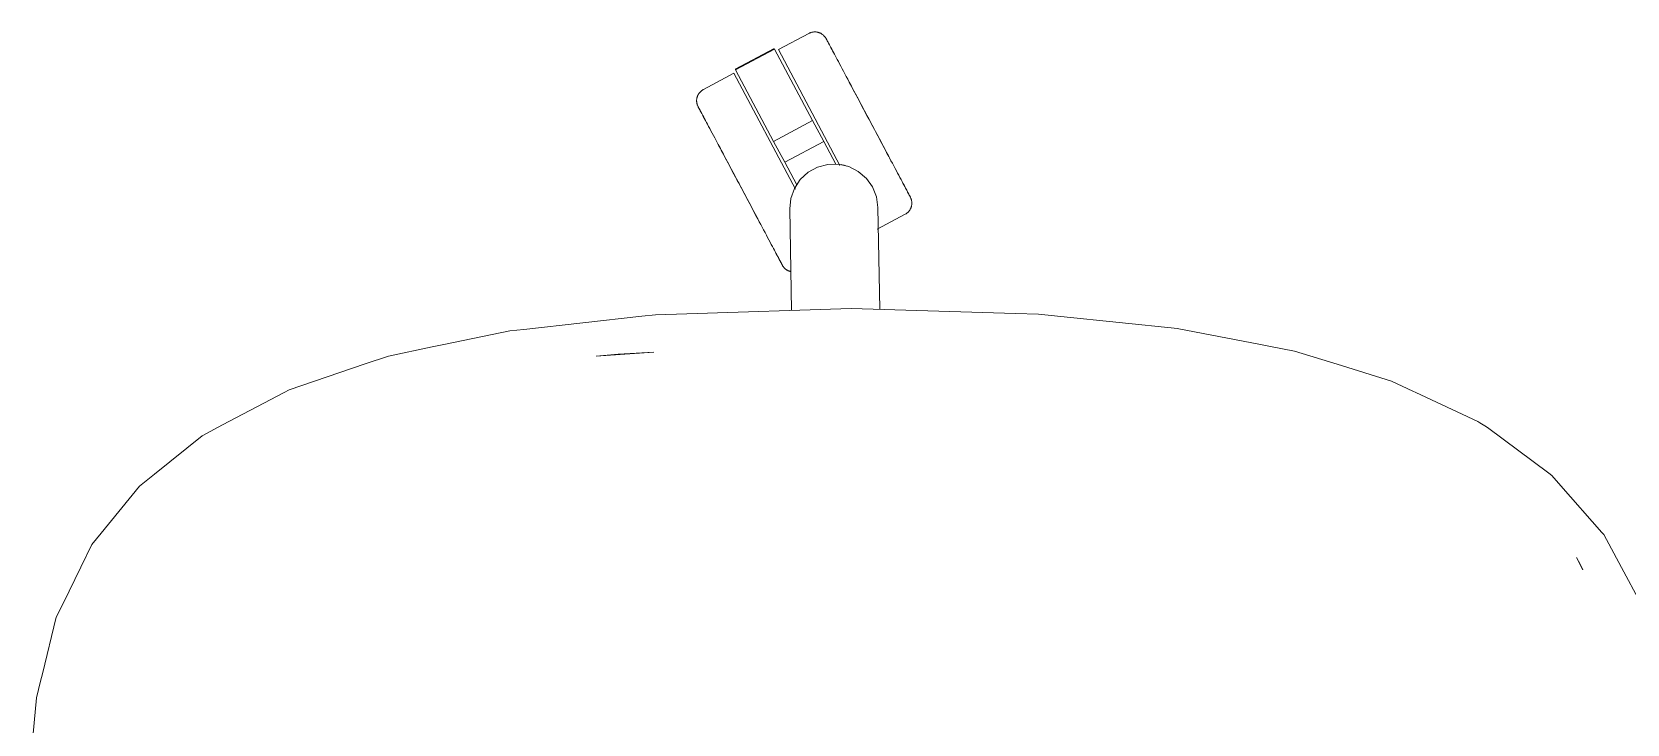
# Model space of a CAD drawing. Header units: millimetres. Extents: x 155927 to 317870, y -36033 to 97293.
# Drawn here: x 217166 to 217672, y 17500 to 17719 of the extents above; entities that cross this region are included whole.
import ezdxf

# ---------------------------------------------------------------- set-up
doc = ezdxf.new("R2010")
doc.units = ezdxf.units.MM
doc.header["$MEASUREMENT"] = 0
doc.layers.add('G-IMPT', color=8, linetype='CONTINUOUS', lineweight=9)
doc.layers.add('I-FURN', color=8, linetype='CONTINUOUS', lineweight=9)

msp = doc.modelspace()

# ---------------------------------------------------------------- linework, layer by layer
at = {"layer": 'G-IMPT'}
for p, q in [((217373.68, 17629.87), (217425.87, 17631.58)), ((217425.87, 17631.58), (217478.03, 17629.96)), ((217478.03, 17629.96), (217485.29, 17629.74)), ((217317.51, 17624.45), (217321.92, 17624.94)), ((217359.37, 17629.07), (217321.92, 17624.94)), ((217359.37, 17629.07), (217363.74, 17629.55)), ((217373.68, 17629.87), (217363.74, 17629.55)), ((217492.36, 17629), (217485.29, 17629.74)), ((217529.35, 17625.18), (217492.36, 17629)), ((217529.35, 17625.18), (217529.81, 17625.09)), ((217555.19, 17620.23), (217529.81, 17625.09)), ((217296.56, 17620.1), (217292.88, 17619.34)), ((217296.56, 17620.1), (217317.51, 17624.45)), ((217555.19, 17620.23), (217558.85, 17619.52)), ((217271.63, 17613.95), (217279.06, 17616.47)), ((217292.88, 17619.34), (217279.06, 17616.47)), ((217363.21, 17617.67), (217344.93, 17616.42)), ((217344.93, 17616.42), (217351.87, 17617.03)), ((217363.21, 17617.67), (217351.87, 17617.03)), ((217566.46, 17618.06), (217558.85, 17619.52)), ((217580.06, 17613.87), (217566.46, 17618.06)), ((217271.63, 17613.95), (217247.54, 17605.8)), ((217597.34, 17608.55), (217580.06, 17613.87)), ((217226.37, 17594.63), (217245.88, 17604.93)), ((217245.88, 17604.93), (217247.54, 17605.8)), ((217597.34, 17608.55), (217604.1, 17605.36)), ((217605.02, 17604.93), (217604.1, 17605.36)), ((217624.66, 17595.66), (217605.02, 17604.93)), ((217226.37, 17594.63), (217224.99, 17593.9)), ((217624.66, 17595.66), (217625.37, 17595.24)), ((217626.94, 17594.3), (217625.37, 17595.24)), ((217219.86, 17591.19), (217204.73, 17578.99)), ((217219.86, 17591.19), (217224.99, 17593.9)), ((217627.72, 17593.84), (217626.94, 17594.3)), ((217627.72, 17593.84), (217647.21, 17579.27)), ((217187.9, 17560.28), (217200.07, 17575.23)), ((217200.07, 17575.23), (217204.73, 17578.99)), ((217647.21, 17579.27), (217648.18, 17578.54)), ((217651.05, 17575.28), (217648.18, 17578.54)), ((217651.05, 17575.28), (217664.07, 17560.5)), ((217187.9, 17560.28), (217184.92, 17556.63)), ((217664.07, 17560.5), (217664.66, 17559.83)), ((217670.24, 17549.4), (217664.66, 17559.83)), ((217184.92, 17556.63), (217181.39, 17549.46)), ((217175.75, 17537.99), (217181.39, 17549.46)), ((217656.04, 17552.53), (217658, 17548.64)), ((217656.04, 17552.53), (217657.22, 17550.23)), ((217657.22, 17550.23), (217658, 17548.64)), ((217676.25, 17538.16), (217670.24, 17549.4)), ((217175.75, 17537.99), (217173.6, 17533.63)), ((217173.6, 17533.63), (217169.2, 17515.69)), ((217169.2, 17515.69), (217168.62, 17513.32)), ((217167.32, 17508.03), (217168.62, 17513.32)), ((217165.88, 17492.15), (217167.32, 17508.03))]:
    msp.add_line(p, q, dxfattribs=at)
at = {"layer": 'I-FURN'}
for p, q in [((217412.44, 17718.84), (217402.75, 17713.69)), ((217412.44, 17718.84), (217412.58, 17718.91)), ((217412.58, 17718.91), (217412.73, 17718.98)), ((217412.73, 17718.98), (217412.88, 17719.04)), ((217412.88, 17719.04), (217413.03, 17719.1)), ((217413.03, 17719.1), (217413.18, 17719.14)), ((217413.18, 17719.14), (217413.34, 17719.19)), ((217413.34, 17719.19), (217413.49, 17719.22)), ((217413.49, 17719.22), (217413.65, 17719.25)), ((217413.65, 17719.25), (217413.81, 17719.28)), ((217413.81, 17719.28), (217413.97, 17719.3)), ((217413.97, 17719.3), (217414.13, 17719.31)), ((217414.13, 17719.31), (217414.29, 17719.31)), ((217414.29, 17719.31), (217414.45, 17719.31)), ((217414.45, 17719.31), (217414.62, 17719.3)), ((217414.62, 17719.3), (217414.78, 17719.29)), ((217414.78, 17719.29), (217414.94, 17719.27)), ((217414.94, 17719.27), (217415.09, 17719.24)), ((217415.09, 17719.24), (217415.25, 17719.2)), ((217415.25, 17719.2), (217415.41, 17719.16)), ((217415.41, 17719.16), (217415.56, 17719.12)), ((217415.56, 17719.12), (217415.72, 17719.07)), ((217415.72, 17719.07), (217415.87, 17719.01)), ((217415.87, 17719.01), (217416.01, 17718.94)), ((217416.01, 17718.94), (217416.16, 17718.87)), ((217416.16, 17718.87), (217416.3, 17718.8)), ((217416.3, 17718.8), (217416.44, 17718.71)), ((217416.44, 17718.71), (217416.58, 17718.63)), ((217416.58, 17718.63), (217416.71, 17718.53)), ((217416.71, 17718.53), (217416.84, 17718.44)), ((217416.84, 17718.44), (217416.96, 17718.33)), ((217416.96, 17718.33), (217417.08, 17718.23)), ((217417.08, 17718.23), (217417.2, 17718.11)), ((217417.2, 17718.11), (217417.31, 17718)), ((217417.31, 17718), (217417.41, 17717.88)), ((217417.41, 17717.88), (217417.51, 17717.75)), ((217417.51, 17717.75), (217417.61, 17717.62)), ((217417.61, 17717.62), (217417.7, 17717.49)), ((217417.7, 17717.49), (217417.79, 17717.35)), ((217417.79, 17717.35), (217417.87, 17717.21)), ((217417.87, 17717.21), (217417.89, 17717.17)), ((217417.89, 17717.17), (217417.9, 17717.15)), ((217417.91, 17717.13), (217417.89, 17717.17)), ((217417.89, 17717.17), (217417.89, 17717.17)), ((217417.9, 17717.15), (217417.93, 17717.09)), ((217417.96, 17717.04), (217417.91, 17717.13)), ((217417.93, 17717.09), (217417.98, 17716.99)), ((217418.02, 17716.92), (217417.96, 17717.04)), ((217417.98, 17716.99), (217418.06, 17716.85)), ((217418.11, 17716.76), (217418.02, 17716.92)), ((217418.06, 17716.85), (217418.15, 17716.67)), ((217418.21, 17716.56), (217418.11, 17716.76)), ((217418.15, 17716.67), (217418.27, 17716.45)), ((217418.34, 17716.32), (217418.21, 17716.56)), ((217418.27, 17716.45), (217418.41, 17716.19)), ((217418.49, 17716.04), (217418.34, 17716.32)), ((217418.41, 17716.19), (217418.57, 17715.9)), ((217418.66, 17715.72), (217418.49, 17716.04)), ((217401.43, 17714.04), (217389.07, 17707.47)), ((217389.16, 17707.3), (217401.52, 17713.87)), ((217401.52, 17713.87), (217413.59, 17691.17)), ((217402.75, 17713.69), (217422.27, 17676.97)), ((217418.57, 17715.9), (217418.74, 17715.56)), ((217418.85, 17715.37), (217418.66, 17715.72)), ((217418.74, 17715.56), (217418.94, 17715.19)), ((217419.06, 17714.97), (217418.85, 17715.37)), ((217418.94, 17715.19), (217419.16, 17714.78)), ((217419.29, 17714.54), (217419.06, 17714.97)), ((217419.16, 17714.78), (217419.4, 17714.33)), ((217419.53, 17714.08), (217419.29, 17714.54)), ((217419.4, 17714.33), (217419.65, 17713.85)), ((217419.8, 17713.58), (217419.53, 17714.08)), ((217419.65, 17713.85), (217419.93, 17713.33)), ((217420.08, 17713.04), (217419.8, 17713.58)), ((217419.93, 17713.33), (217420.22, 17712.78)), ((217420.39, 17712.47), (217420.08, 17713.04)), ((217420.22, 17712.78), (217420.53, 17712.2)), ((217420.71, 17711.87), (217420.39, 17712.47)), ((217421.04, 17711.24), (217420.71, 17711.87)), ((217421.4, 17710.57), (217421.04, 17711.24)), ((217388.62, 17706.18), (217378.94, 17701.03)), ((217388.62, 17706.18), (217408.16, 17669.43)), ((217401.23, 17684.59), (217389.16, 17707.3)), ((217421.77, 17709.88), (217421.4, 17710.57)), ((217422.15, 17709.16), (217421.77, 17709.88)), ((217422.55, 17708.41), (217422.15, 17709.16)), ((217422.96, 17707.63), (217422.55, 17708.41)), ((217423.39, 17706.83), (217422.96, 17707.63)), ((217423.83, 17706), (217423.39, 17706.83)), ((217424.28, 17705.16), (217423.83, 17706)), ((217378.49, 17700.75), (217378.62, 17700.84)), ((217378.62, 17700.84), (217378.76, 17700.93)), ((217378.76, 17700.93), (217378.9, 17701.01)), ((217378.9, 17701.01), (217378.94, 17701.03)), ((217424.74, 17704.29), (217424.28, 17705.16)), ((217425.21, 17703.4), (217424.74, 17704.29)), ((217425.69, 17702.5), (217425.21, 17703.4)), ((217425.43, 17702.99), (217425.92, 17702.07)), ((217426.18, 17701.57), (217425.69, 17702.5)), ((217425.92, 17702.07), (217426.41, 17701.14)), ((217426.68, 17700.64), (217426.18, 17701.57)), ((217426.41, 17701.14), (217426.91, 17700.2)), ((217376.8, 17697.6), (217376.81, 17697.76)), ((217376.8, 17697.43), (217376.8, 17697.6)), ((217376.8, 17697.27), (217376.8, 17697.43)), ((217376.82, 17697.11), (217376.8, 17697.27)), ((217376.81, 17697.76), (217376.82, 17697.92)), ((217376.82, 17697.92), (217376.85, 17698.08)), ((217376.83, 17696.95), (217376.82, 17697.11)), ((217376.86, 17696.79), (217376.83, 17696.95)), ((217376.85, 17698.08), (217376.87, 17698.24)), ((217376.89, 17696.63), (217376.86, 17696.79)), ((217376.87, 17698.24), (217376.91, 17698.39)), ((217376.92, 17696.48), (217376.89, 17696.63)), ((217376.91, 17698.39), (217376.95, 17698.55)), ((217376.97, 17696.32), (217376.92, 17696.48)), ((217376.95, 17698.55), (217376.99, 17698.7)), ((217377.02, 17696.17), (217376.97, 17696.32)), ((217376.99, 17698.7), (217377.05, 17698.86)), ((217377.07, 17696.02), (217377.02, 17696.17)), ((217377.05, 17698.86), (217377.1, 17699.01)), ((217377.13, 17695.87), (217377.07, 17696.02)), ((217377.1, 17699.01), (217377.17, 17699.15)), ((217377.2, 17695.72), (217377.13, 17695.87)), ((217377.17, 17699.15), (217377.24, 17699.3)), ((217377.27, 17695.58), (217377.2, 17695.72)), ((217377.24, 17699.3), (217377.32, 17699.44)), ((217377.32, 17699.44), (217377.4, 17699.58)), ((217377.4, 17699.58), (217377.48, 17699.72)), ((217377.48, 17699.72), (217377.58, 17699.85)), ((217377.58, 17699.85), (217377.67, 17699.98)), ((217377.67, 17699.98), (217377.78, 17700.1)), ((217377.78, 17700.1), (217377.88, 17700.22)), ((217377.88, 17700.22), (217378, 17700.34)), ((217378, 17700.34), (217378.11, 17700.45)), ((217378.11, 17700.45), (217378.24, 17700.55)), ((217378.24, 17700.55), (217378.36, 17700.65)), ((217378.36, 17700.65), (217378.49, 17700.75)), ((217427.19, 17699.69), (217426.68, 17700.64)), ((217426.91, 17700.2), (217427.42, 17699.24)), ((217427.7, 17698.72), (217427.19, 17699.69)), ((217427.42, 17699.24), (217427.94, 17698.27)), ((217428.22, 17697.75), (217427.7, 17698.72)), ((217427.94, 17698.27), (217428.46, 17697.3)), ((217428.74, 17696.76), (217428.22, 17697.75)), ((217428.46, 17697.3), (217428.98, 17696.31)), ((217429.27, 17695.77), (217428.74, 17696.76)), ((217428.98, 17696.31), (217429.51, 17695.31)), ((217429.8, 17694.78), (217429.27, 17695.77)), ((217377.27, 17695.57), (217377.27, 17695.58)), ((217377.27, 17695.58), (217377.28, 17695.56)), ((217377.3, 17695.53), (217377.27, 17695.57)), ((217377.28, 17695.56), (217377.31, 17695.5)), ((217377.34, 17695.45), (217377.3, 17695.53)), ((217377.31, 17695.5), (217377.37, 17695.4)), ((217377.41, 17695.33), (217377.34, 17695.45)), ((217377.37, 17695.4), (217377.44, 17695.26)), ((217377.49, 17695.16), (217377.41, 17695.33)), ((217377.44, 17695.26), (217377.54, 17695.08)), ((217377.6, 17694.96), (217377.49, 17695.16)), ((217377.54, 17695.08), (217377.65, 17694.86)), ((217377.73, 17694.72), (217377.6, 17694.96)), ((217377.65, 17694.86), (217377.79, 17694.6)), ((217377.87, 17694.44), (217377.73, 17694.72)), ((217377.79, 17694.6), (217377.95, 17694.3)), ((217378.04, 17694.13), (217377.87, 17694.44)), ((217377.95, 17694.3), (217378.13, 17693.97)), ((217378.23, 17693.77), (217378.04, 17694.13)), ((217378.13, 17693.97), (217378.33, 17693.59)), ((217378.44, 17693.38), (217378.23, 17693.77)), ((217378.33, 17693.59), (217378.54, 17693.18)), ((217378.67, 17692.95), (217378.44, 17693.38)), ((217378.54, 17693.18), (217378.78, 17692.74)), ((217378.92, 17692.48), (217378.67, 17692.95)), ((217378.78, 17692.74), (217379.04, 17692.26)), ((217379.18, 17691.98), (217378.92, 17692.48)), ((217379.04, 17692.26), (217379.31, 17691.74)), ((217379.47, 17691.44), (217379.18, 17691.98)), ((217379.31, 17691.74), (217379.61, 17691.19)), ((217379.77, 17690.88), (217379.47, 17691.44)), ((217379.61, 17691.19), (217379.92, 17690.6)), ((217401.23, 17684.59), (217413.59, 17691.17)), ((217413.59, 17691.17), (217417.13, 17684.52)), ((217429.51, 17695.31), (217430.04, 17694.32)), ((217430.33, 17693.77), (217429.8, 17694.78)), ((217430.04, 17694.32), (217430.57, 17693.31)), ((217430.86, 17692.77), (217430.33, 17693.77)), ((217430.57, 17693.31), (217431.11, 17692.31)), ((217431.4, 17691.76), (217430.86, 17692.77)), ((217431.11, 17692.31), (217431.64, 17691.3)), ((217431.93, 17690.76), (217431.4, 17691.76)), ((217431.64, 17691.3), (217432.18, 17690.3)), ((217432.46, 17689.76), (217431.93, 17690.76)), ((217379.92, 17690.6), (217380.24, 17689.99)), ((217380.24, 17689.99), (217380.59, 17689.34)), ((217380.59, 17689.34), (217380.95, 17688.66)), ((217380.95, 17688.66), (217381.33, 17687.95)), ((217381.33, 17687.95), (217381.72, 17687.22)), ((217381.72, 17687.22), (217382.12, 17686.46)), ((217382.12, 17686.46), (217382.54, 17685.67)), ((217382.54, 17685.67), (217382.97, 17684.86)), ((217432.18, 17690.3), (217432.71, 17689.3)), ((217433, 17688.76), (217432.46, 17689.76)), ((217432.71, 17689.3), (217433.24, 17688.3)), ((217433.52, 17687.76), (217433, 17688.76)), ((217433.24, 17688.3), (217433.77, 17687.31)), ((217434.05, 17686.78), (217433.52, 17687.76)), ((217433.77, 17687.31), (217434.29, 17686.32)), ((217434.57, 17685.8), (217434.05, 17686.78)), ((217434.29, 17686.32), (217434.81, 17685.35)), ((217435.08, 17684.83), (217434.57, 17685.8)), ((217382.97, 17684.86), (217383.42, 17684.02)), ((217383.66, 17683.56), (217383.21, 17684.41)), ((217383.42, 17684.02), (217383.87, 17683.17)), ((217384.12, 17682.69), (217383.66, 17683.56)), ((217383.87, 17683.17), (217384.34, 17682.29)), ((217384.59, 17681.81), (217384.12, 17682.69)), ((217384.34, 17682.29), (217384.81, 17681.39)), ((217385.08, 17680.9), (217384.59, 17681.81)), ((217384.81, 17681.39), (217385.3, 17680.48)), ((217385.57, 17679.98), (217385.08, 17680.9)), ((217404.76, 17677.95), (217401.23, 17684.59)), ((217404.76, 17677.95), (217417.13, 17684.52)), ((217417.13, 17684.52), (217420.92, 17677.38)), ((217434.81, 17685.35), (217435.32, 17684.39)), ((217435.59, 17683.87), (217435.08, 17684.83)), ((217435.32, 17684.39), (217435.83, 17683.44)), ((217436.1, 17682.93), (217435.59, 17683.87)), ((217435.83, 17683.44), (217436.32, 17682.5)), ((217436.59, 17682), (217436.1, 17682.93)), ((217436.32, 17682.5), (217436.81, 17681.58)), ((217437.08, 17681.08), (217436.59, 17682)), ((217436.81, 17681.58), (217437.3, 17680.67)), ((217437.55, 17680.19), (217437.08, 17681.08)), ((217437.3, 17680.67), (217437.77, 17679.78)), ((217385.3, 17680.48), (217385.79, 17679.55)), ((217386.06, 17679.04), (217385.57, 17679.98)), ((217385.79, 17679.55), (217386.3, 17678.6)), ((217386.57, 17678.09), (217386.06, 17679.04)), ((217386.3, 17678.6), (217386.8, 17677.65)), ((217387.08, 17677.13), (217386.57, 17678.09)), ((217386.8, 17677.65), (217387.32, 17676.68)), ((217387.6, 17676.15), (217387.08, 17677.13)), ((217387.32, 17676.68), (217387.84, 17675.7)), ((217388.12, 17675.17), (217387.6, 17676.15)), ((217387.84, 17675.7), (217388.37, 17674.71)), ((217408.56, 17670.81), (217404.76, 17677.95)), ((217412.19, 17674.77), (217415.15, 17676.39)), ((217415.15, 17676.39), (217418.41, 17677.25)), ((217418.41, 17677.25), (217421.78, 17677.31)), ((217421.78, 17677.31), (217425.07, 17676.56)), ((217425.07, 17676.56), (217428.08, 17675.05)), ((217438.02, 17679.31), (217437.55, 17680.19)), ((217437.77, 17679.78), (217438.23, 17678.91)), ((217438.47, 17678.45), (217438.02, 17679.31)), ((217438.23, 17678.91), (217438.68, 17678.07)), ((217438.92, 17677.62), (217438.47, 17678.45)), ((217439.35, 17676.81), (217438.92, 17677.62)), ((217439.77, 17676.02), (217439.35, 17676.81)), ((217440.17, 17675.26), (217439.77, 17676.02)), ((217388.65, 17674.18), (217388.12, 17675.17)), ((217388.37, 17674.71), (217388.89, 17673.72)), ((217389.18, 17673.18), (217388.65, 17674.18)), ((217388.89, 17673.72), (217389.43, 17672.72)), ((217389.71, 17672.18), (217389.18, 17673.18)), ((217389.43, 17672.72), (217389.96, 17671.72)), ((217390.25, 17671.17), (217389.71, 17672.18)), ((217389.96, 17671.72), (217390.49, 17670.71)), ((217390.78, 17670.17), (217390.25, 17671.17)), ((217390.49, 17670.71), (217391.03, 17669.71)), ((217407.84, 17669.68), (217409.7, 17672.49)), ((217409.7, 17672.49), (217412.19, 17674.77)), ((217428.08, 17675.05), (217430.65, 17672.85)), ((217430.65, 17672.85), (217432.61, 17670.11)), ((217440.56, 17674.52), (217440.17, 17675.26)), ((217440.94, 17673.82), (217440.56, 17674.52)), ((217441.3, 17673.14), (217440.94, 17673.82)), ((217441.65, 17672.49), (217441.3, 17673.14)), ((217441.97, 17671.87), (217441.65, 17672.49)), ((217442.28, 17671.29), (217441.97, 17671.87)), ((217442.12, 17671.6), (217442.42, 17671.03)), ((217442.58, 17670.74), (217442.28, 17671.29)), ((217442.42, 17671.03), (217442.71, 17670.5)), ((217442.85, 17670.22), (217442.58, 17670.74)), ((217442.71, 17670.5), (217442.97, 17670)), ((217391.32, 17669.16), (217390.78, 17670.17)), ((217391.03, 17669.71), (217391.56, 17668.7)), ((217391.85, 17668.16), (217391.32, 17669.16)), ((217391.56, 17668.7), (217392.09, 17667.7)), ((217392.38, 17667.16), (217391.85, 17668.16)), ((217392.09, 17667.7), (217392.62, 17666.7)), ((217392.91, 17666.17), (217392.38, 17667.16)), ((217392.62, 17666.7), (217393.15, 17665.71)), ((217393.43, 17665.18), (217392.91, 17666.17)), ((217393.15, 17665.71), (217393.67, 17664.73)), ((217406.35, 17663.15), (217406.69, 17666.5)), ((217406.69, 17666.5), (217407.84, 17669.68)), ((217432.61, 17670.11), (217433.86, 17666.98)), ((217433.86, 17666.98), (217434.33, 17663.64)), ((217443.11, 17669.74), (217442.85, 17670.22)), ((217442.97, 17670), (217443.22, 17669.53)), ((217443.35, 17669.29), (217443.11, 17669.74)), ((217443.22, 17669.53), (217443.45, 17669.1)), ((217443.56, 17668.88), (217443.35, 17669.29)), ((217443.45, 17669.1), (217443.66, 17668.71)), ((217443.76, 17668.51), (217443.56, 17668.88)), ((217443.66, 17668.71), (217443.85, 17668.35)), ((217443.94, 17668.17), (217443.76, 17668.51)), ((217443.85, 17668.35), (217444.02, 17668.03)), ((217444.1, 17667.88), (217443.94, 17668.17)), ((217444.02, 17668.03), (217444.16, 17667.75)), ((217444.24, 17667.62), (217444.1, 17667.88)), ((217444.16, 17667.75), (217444.29, 17667.51)), ((217444.35, 17667.4), (217444.24, 17667.62)), ((217444.29, 17667.51), (217444.4, 17667.31)), ((217444.45, 17667.22), (217444.35, 17667.4)), ((217444.4, 17667.31), (217444.48, 17667.15)), ((217444.52, 17667.08), (217444.45, 17667.22)), ((217444.48, 17667.15), (217444.55, 17667.03)), ((217444.58, 17666.98), (217444.52, 17667.08)), ((217444.55, 17667.03), (217444.59, 17666.95)), ((217444.61, 17666.92), (217444.58, 17666.98)), ((217444.59, 17666.95), (217444.62, 17666.9)), ((217444.62, 17666.9), (217444.61, 17666.92)), ((217444.62, 17666.9), (217444.69, 17666.76)), ((217444.62, 17666.9), (217444.62, 17666.9)), ((217444.69, 17666.76), (217444.76, 17666.61)), ((217444.76, 17666.61), (217444.82, 17666.46)), ((217444.82, 17666.46), (217444.87, 17666.31)), ((217444.87, 17666.31), (217444.92, 17666.15)), ((217444.92, 17666.15), (217444.97, 17666)), ((217444.97, 17666), (217445, 17665.84)), ((217445, 17665.84), (217445.03, 17665.68)), ((217445.03, 17665.68), (217445.06, 17665.52)), ((217445.06, 17665.52), (217445.07, 17665.36)), ((217445.07, 17665.36), (217445.09, 17665.2)), ((217393.95, 17664.2), (217393.43, 17665.18)), ((217393.67, 17664.73), (217394.19, 17663.75)), ((217394.47, 17663.23), (217393.95, 17664.2)), ((217394.19, 17663.75), (217394.7, 17662.79)), ((217394.98, 17662.28), (217394.47, 17663.23)), ((217394.7, 17662.79), (217395.21, 17661.84)), ((217395.48, 17661.33), (217394.98, 17662.28)), ((217395.21, 17661.84), (217395.71, 17660.9)), ((217395.97, 17660.4), (217395.48, 17661.33)), ((217395.71, 17660.9), (217396.2, 17659.98)), ((217396.46, 17659.49), (217395.97, 17660.4)), ((217406.91, 17630.96), (217406.35, 17663.15)), ((217434.11, 17656.75), (217442.95, 17661.45)), ((217434.33, 17663.64), (217434.89, 17631.3)), ((217442.99, 17661.47), (217442.95, 17661.45)), ((217443.13, 17661.55), (217442.99, 17661.47)), ((217443.27, 17661.63), (217443.13, 17661.55)), ((217443.4, 17661.73), (217443.27, 17661.63)), ((217443.53, 17661.82), (217443.4, 17661.73)), ((217443.65, 17661.92), (217443.53, 17661.82)), ((217443.78, 17662.03), (217443.65, 17661.92)), ((217443.89, 17662.14), (217443.78, 17662.03)), ((217444.01, 17662.26), (217443.89, 17662.14)), ((217444.11, 17662.38), (217444.01, 17662.26)), ((217444.22, 17662.5), (217444.11, 17662.38)), ((217444.31, 17662.63), (217444.22, 17662.5)), ((217444.41, 17662.76), (217444.31, 17662.63)), ((217444.49, 17662.9), (217444.41, 17662.76)), ((217444.57, 17663.03), (217444.49, 17662.9)), ((217444.65, 17663.18), (217444.57, 17663.03)), ((217444.72, 17663.32), (217444.65, 17663.18)), ((217444.79, 17663.47), (217444.72, 17663.32)), ((217444.84, 17663.62), (217444.79, 17663.47)), ((217444.9, 17663.77), (217444.84, 17663.62)), ((217444.94, 17663.93), (217444.9, 17663.77)), ((217444.98, 17664.08), (217444.94, 17663.93)), ((217445.02, 17664.24), (217444.98, 17664.08)), ((217445.04, 17664.4), (217445.02, 17664.24)), ((217445.07, 17664.56), (217445.04, 17664.4)), ((217445.08, 17664.72), (217445.07, 17664.56)), ((217445.09, 17664.88), (217445.08, 17664.72)), ((217445.09, 17665.2), (217445.09, 17665.04)), ((217445.09, 17665.04), (217445.09, 17664.88)), ((217396.2, 17659.98), (217396.68, 17659.07)), ((217396.68, 17659.07), (217397.15, 17658.19)), ((217397.15, 17658.19), (217397.61, 17657.32)), ((217397.61, 17657.32), (217398.06, 17656.47)), ((217398.06, 17656.47), (217398.5, 17655.65)), ((217398.5, 17655.65), (217398.93, 17654.85)), ((217398.93, 17654.85), (217399.34, 17654.07)), ((217399.34, 17654.07), (217399.74, 17653.32)), ((217399.74, 17653.32), (217400.12, 17652.6)), ((217400.12, 17652.6), (217400.49, 17651.9)), ((217400.49, 17651.9), (217400.85, 17651.24)), ((217400.85, 17651.24), (217401.18, 17650.61)), ((217401.18, 17650.61), (217401.5, 17650.01)), ((217401.67, 17649.69), (217401.36, 17650.28)), ((217401.5, 17650.01), (217401.81, 17649.44)), ((217401.96, 17649.14), (217401.67, 17649.69)), ((217401.81, 17649.44), (217402.09, 17648.9)), ((217402.24, 17648.63), (217401.96, 17649.14)), ((217402.09, 17648.9), (217402.36, 17648.4)), ((217402.49, 17648.14), (217402.24, 17648.63)), ((217402.36, 17648.4), (217402.6, 17647.93)), ((217402.73, 17647.7), (217402.49, 17648.14)), ((217402.6, 17647.93), (217402.83, 17647.5)), ((217402.95, 17647.29), (217402.73, 17647.7)), ((217402.83, 17647.5), (217403.04, 17647.11)), ((217403.15, 17646.91), (217402.95, 17647.29)), ((217403.04, 17647.11), (217403.23, 17646.76)), ((217403.32, 17646.58), (217403.15, 17646.91)), ((217403.23, 17646.76), (217403.4, 17646.44)), ((217403.48, 17646.28), (217403.32, 17646.58)), ((217403.4, 17646.44), (217403.55, 17646.16)), ((217403.62, 17646.02), (217403.48, 17646.28)), ((217403.55, 17646.16), (217403.68, 17645.92)), ((217403.74, 17645.8), (217403.62, 17646.02)), ((217403.68, 17645.92), (217403.78, 17645.72)), ((217403.83, 17645.62), (217403.74, 17645.8)), ((217403.78, 17645.72), (217403.87, 17645.55)), ((217403.91, 17645.48), (217403.83, 17645.62)), ((217403.87, 17645.55), (217403.93, 17645.43)), ((217403.96, 17645.38), (217403.91, 17645.48)), ((217403.93, 17645.43), (217403.98, 17645.35)), ((217403.99, 17645.32), (217403.96, 17645.38)), ((217403.98, 17645.35), (217404, 17645.31)), ((217404, 17645.3), (217403.99, 17645.32)), ((217404, 17645.31), (217404, 17645.3)), ((217404.02, 17645.26), (217404, 17645.3)), ((217404.1, 17645.12), (217404.02, 17645.26)), ((217404.19, 17644.99), (217404.1, 17645.12)), ((217404.28, 17644.86), (217404.19, 17644.99)), ((217404.38, 17644.73), (217404.28, 17644.86)), ((217404.48, 17644.6), (217404.38, 17644.73)), ((217404.58, 17644.48), (217404.48, 17644.6)), ((217404.69, 17644.36), (217404.58, 17644.48)), ((217404.81, 17644.25), (217404.69, 17644.36)), ((217404.93, 17644.14), (217404.81, 17644.25)), ((217405.05, 17644.04), (217404.93, 17644.14)), ((217405.18, 17643.94), (217405.05, 17644.04)), ((217405.31, 17643.85), (217405.18, 17643.94)), ((217405.45, 17643.76), (217405.31, 17643.85)), ((217405.59, 17643.68), (217405.45, 17643.76)), ((217405.73, 17643.6), (217405.59, 17643.68)), ((217405.88, 17643.53), (217405.73, 17643.6)), ((217406.02, 17643.47), (217405.88, 17643.53)), ((217406.17, 17643.41), (217406.02, 17643.47)), ((217406.33, 17643.36), (217406.17, 17643.41)), ((217406.48, 17643.31), (217406.33, 17643.36)), ((217406.64, 17643.27), (217406.48, 17643.31))]:
    msp.add_line(p, q, dxfattribs=at)
msp.add_arc((217420.33, 17663.58), 13.81, 72.664, 77.6527, dxfattribs=at)
msp.add_open_spline([(217422.7, 17677.19), (217423.13, 17677.11), (217423.55, 17677.01), (217423.97, 17676.9)], degree=3, dxfattribs=at)

doc.saveas('drawing.dxf')
